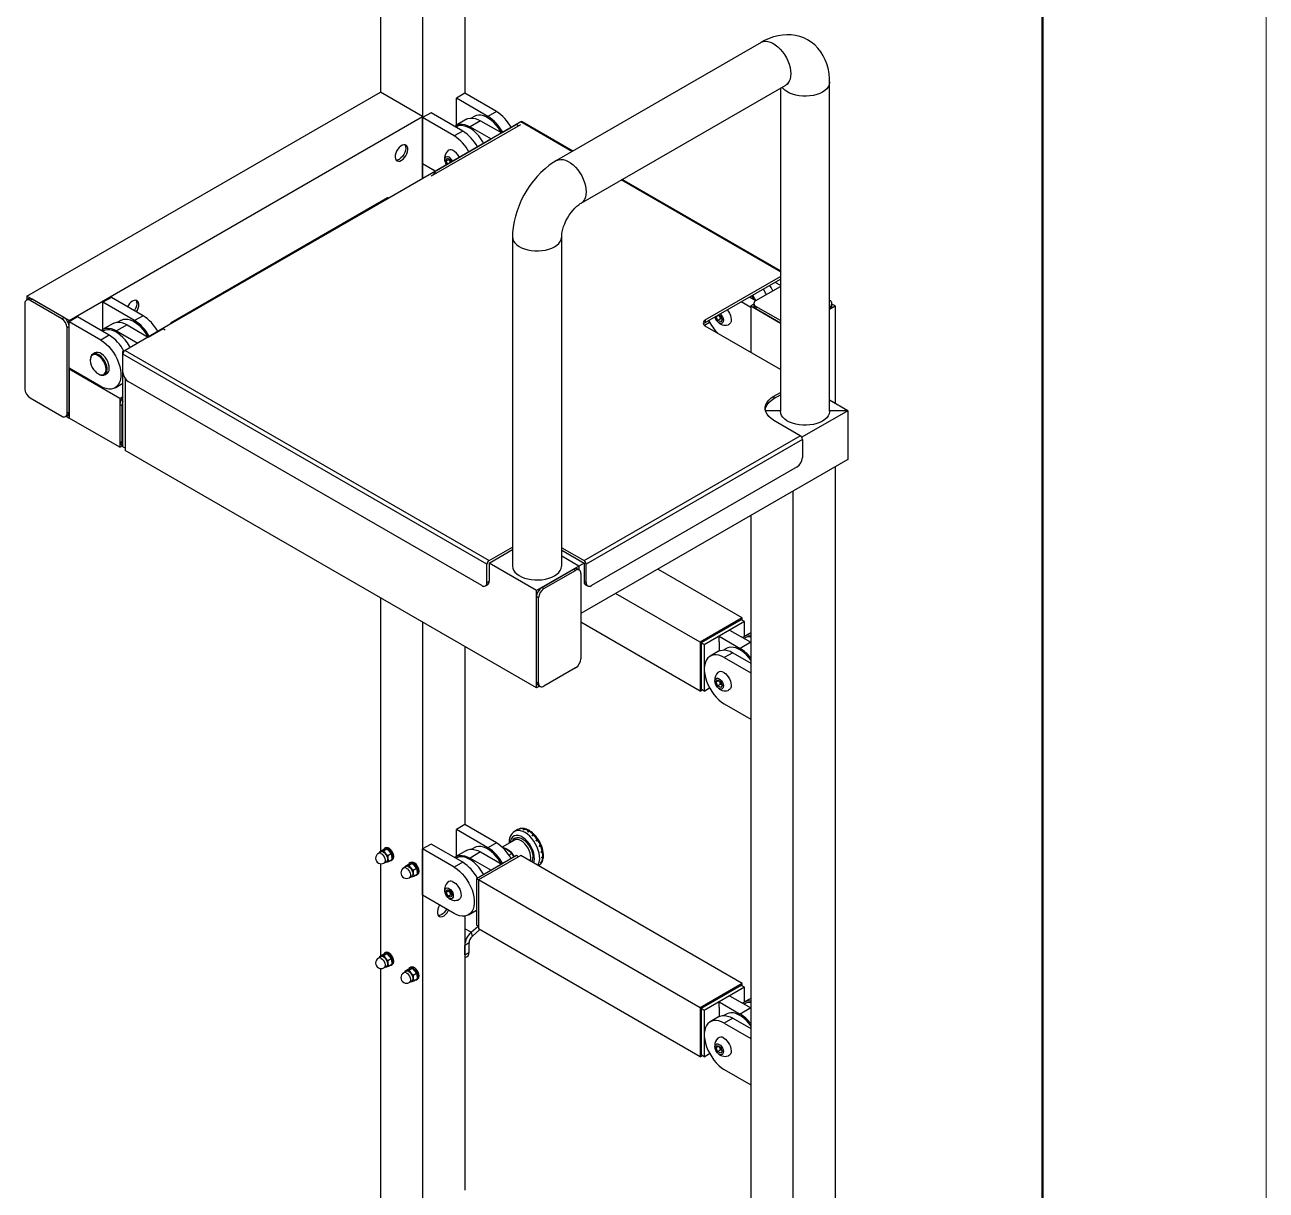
# Model space of a CAD drawing. Header units: millimetres. Extents: x -7982 to 6300, y -38 to 5016.
# Drawn here: x 5468 to 6300, y 2927 to 3707 of the extents above; entities that cross this region are included whole.
import ezdxf

# ---------------------------------------------------------------- set-up
doc = ezdxf.new("R2010")
doc.units = ezdxf.units.MM
doc.header["$LTSCALE"] = 15

msp = doc.modelspace()

# ---------------------------------------------------------------- linework, layer by layer
at = {"color": 7, "linetype": 'Continuous', "lineweight": 18}
msp.add_line((6300, 4455), (6300, 0), dxfattribs=at)
at = {"color": 7, "linetype": 'Continuous', "lineweight": 50}
msp.add_line((6150, 150), (6150, 4305), dxfattribs=at)
at = {"color": 7, "linetype": 'Continuous', "lineweight": 25}
for p, q in [((5706.3, 3907.27), (5706.3, 3662.31)), ((5762.87, 3907.27), (5762.87, 3661.49)), ((5734.58, 3890.94), (5734.58, 3604.35)), ((5961.45, 3695.62), (5824.27, 3616.43)), ((5469.42, 3525.56), (5706.3, 3662.31)), ((5734.58, 3645.98), (5706.3, 3662.31)), ((5762.87, 3661.49), (5757.21, 3658.23)), ((5784.08, 3649.25), (5762.87, 3661.49)), ((5840.77, 3587.85), (5977.95, 3667.04)), ((5974.41, 3665), (5974.41, 3448.62)), ((6007.41, 3448.62), (6007.41, 3669.08)), ((5757.21, 3640.16), (5757.21, 3658.23)), ((5778.42, 3645.98), (5757.21, 3658.23)), ((5497.7, 3509.23), (5734.58, 3645.98)), ((5740.24, 3648.43), (5734.58, 3645.17)), ((5734.58, 3604.35), (5734.58, 3645.98)), ((5734.58, 3614.14), (5734.58, 3645.17)), ((5755.8, 3632.92), (5734.58, 3645.17)), ((5761.45, 3636.19), (5740.24, 3648.43)), ((5769.25, 3645.95), (5767.52, 3644.96)), ((5784.08, 3649.25), (5778.42, 3645.98)), ((5800.35, 3642.31), (5711.96, 3591.28)), ((5743.78, 3608.02), (5800.35, 3640.68)), ((5761.45, 3636.19), (5755.8, 3632.92)), ((5757.23, 3639.02), (5756.89, 3638.82)), ((5763.98, 3644.07), (5756.9, 3639.98)), ((5773.48, 3643.12), (5766.4, 3639.04)), ((5766.4, 3639.04), (5780.55, 3630.88)), ((5773.48, 3643.12), (5787.62, 3634.96)), ((5787.62, 3634.96), (5797.52, 3640.68)), ((5797.52, 3640.68), (5798.93, 3639.86)), ((5835.31, 3622.8), (5801.35, 3642.41)), ((5742.36, 3608.84), (5780.55, 3630.88)), ((5743.06, 3609.24), (5734.58, 3614.14)), ((5750.32, 3616.16), (5751.02, 3617.97)), ((5750.32, 3616.16), (5752.16, 3617.22)), ((5751.4, 3614.05), (5750.32, 3616.16)), ((5750.56, 3613.94), (5750.76, 3613.65)), ((5751.02, 3617.97), (5753.04, 3617.21)), ((5752.16, 3617.22), (5752.29, 3617.49)), ((5753.04, 3617.21), (5753.91, 3615.5)), ((5743.78, 3608.02), (5740.24, 3605.98)), ((5742.36, 3607.2), (5742.36, 3608.84)), ((5742.36, 3608.84), (5743.78, 3608.02)), ((5974.41, 3542.5), (5868.31, 3603.75)), ((5710.96, 3591.38), (5566, 3507.7)), ((5711.96, 3591.28), (5567, 3507.6)), ((5794.81, 3565.4), (5794.81, 3344.93)), ((5827.81, 3344.93), (5827.81, 3565.4)), ((5924.09, 3509.64), (5974.41, 3538.69)), ((5924.09, 3508.01), (5974.41, 3537.06)), ((5958.03, 3522.7), (5974.41, 3532.16)), ((5970.76, 3534.95), (5974.41, 3532.84)), ((5468.01, 3520.66), (5468.01, 3463.5)), ((5470.45, 3523.77), (5469.04, 3522.95)), ((5497.7, 3509.23), (5469.42, 3525.56)), ((5469.42, 3525.56), (5469.42, 3523.17)), ((5472.95, 3523.52), (5471.54, 3522.7)), ((5492.75, 3510.46), (5471.54, 3522.7)), ((5494.17, 3511.27), (5472.95, 3523.52)), ((5525.99, 3524.75), (5520.33, 3521.48)), ((5520.33, 3503.41), (5520.33, 3521.48)), ((5541.54, 3509.23), (5520.33, 3521.48)), ((5547.2, 3512.5), (5525.99, 3524.75)), ((5948.13, 3521.89), (5954.49, 3518.21)), ((5953.79, 3525.15), (5958.03, 3522.7)), ((5956.57, 3520.23), (5954.49, 3519.03)), ((5956.57, 3520.66), (5956.57, 3519.03)), ((6007.41, 3522.77), (6007.53, 3522.7)), ((6008.99, 3519.03), (6008.99, 3520.66)), ((6011.06, 3519.03), (6008.99, 3520.23)), ((5492.75, 3510.46), (5494.17, 3511.27)), ((5503.36, 3511.68), (5497.7, 3508.42)), ((5524.57, 3499.44), (5503.36, 3511.68)), ((5547.2, 3512.5), (5541.54, 3509.23)), ((5931.31, 3512.05), (5933.1, 3513.09)), ((5931.31, 3512.05), (5931.45, 3512.26)), ((5932.35, 3509.43), (5931.31, 3512.05)), ((5932.99, 3513.15), (5934.35, 3512.38)), ((5934.35, 3512.38), (5935.39, 3509.76)), ((5954.49, 3519.03), (5954.49, 3488.01)), ((5954.49, 3519.03), (5974.41, 3507.53)), ((5954.49, 3518.21), (5954.49, 3488.01)), ((5974.41, 3509.17), (5958.03, 3518.62)), ((5958.03, 3518.62), (5958.03, 3516.99)), ((5974.41, 3507.53), (5958.03, 3516.99)), ((6007.41, 3516.92), (6011.06, 3519.03)), ((6007.53, 3518.62), (6007.41, 3518.56)), ((6007.53, 3516.99), (6007.41, 3516.92)), ((6007.53, 3516.99), (6007.53, 3518.62)), ((6011.06, 3519.03), (6011.06, 3453.72)), ((5497.7, 3505.15), (5496.29, 3504.33)), ((5496.29, 3447.18), (5496.29, 3504.33)), ((5497.7, 3443.91), (5497.7, 3509.23)), ((5497.7, 3477.39), (5497.7, 3508.42)), ((5518.92, 3496.17), (5497.7, 3508.42)), ((5497.7, 3447.99), (5497.7, 3505.15)), ((5527.1, 3507.32), (5520.02, 3503.23)), ((5536.59, 3506.38), (5529.52, 3502.29)), ((5532.37, 3509.21), (5530.64, 3508.21)), ((5567, 3507.6), (5535.18, 3489.23)), ((5536.59, 3506.38), (5550.74, 3498.21)), ((5550.74, 3498.21), (5560.64, 3503.93)), ((5560.64, 3503.93), (5562.05, 3503.11)), ((5926.97, 3508.03), (5923.46, 3506.01)), ((5924.09, 3509.64), (5924.09, 3508.01)), ((5974.41, 3476.51), (5924.09, 3505.56)), ((5931.24, 3510.01), (5931.37, 3509.77)), ((5932.35, 3509.43), (5934.19, 3510.49)), ((5934.39, 3508.28), (5932.35, 3509.43)), ((5935.39, 3509.76), (5934.39, 3508.28)), ((5524.57, 3499.44), (5518.92, 3496.17)), ((5520.35, 3502.27), (5520.01, 3502.07)), ((5529.52, 3502.29), (5543.67, 3494.13)), ((5514.92, 3487.59), (5513.5, 3486.77)), ((5533.77, 3488.42), (5535.15, 3489.21)), ((5533.77, 3486.78), (5533.77, 3488.42)), ((5533.77, 3488.42), (5534.18, 3488.18)), ((5777.72, 3345.95), (5533.77, 3486.78)), ((5533.77, 3474.53), (5533.77, 3486.78)), ((5535.18, 3489.23), (5779.13, 3348.4)), ((5511.85, 3483.11), (5511.85, 3482.7)), ((5518.92, 3465.14), (5497.7, 3477.39)), ((5498.41, 3476.98), (5497.7, 3476.57)), ((5531.64, 3456.98), (5497.7, 3476.57)), ((5497.7, 3476.57), (5497.7, 3443.91)), ((5517.15, 3473.51), (5517.5, 3473.31)), ((5521.5, 3472.91), (5522.92, 3473.73)), ((5533.77, 3424.73), (5533.77, 3474.53)), ((5535.18, 3470.45), (5535.18, 3422.28)), ((5528.42, 3464.2), (5533.77, 3467.29)), ((5774.18, 3331.66), (5537.3, 3468.41)), ((5471.54, 3457.38), (5492.75, 3445.14)), ((5533.77, 3458.2), (5531.64, 3456.98)), ((5531.64, 3456.98), (5531.64, 3424.32)), ((5970.05, 3458.62), (5974.41, 3461.13)), ((5970.05, 3456.98), (5974.41, 3459.5)), ((5970.05, 3458.62), (5970.05, 3456.98)), ((6019.55, 3448.82), (6007.41, 3455.83)), ((5495.25, 3444.89), (5496.67, 3445.7)), ((5495.63, 3445.11), (5497.7, 3443.91)), ((5496.29, 3447.18), (5497.7, 3447.99)), ((5533.06, 3452.08), (5531.64, 3452.9)), ((5531.64, 3452.9), (5531.64, 3428.4)), ((5533.06, 3452.08), (5533.06, 3427.58)), ((5974.41, 3448.82), (5964.39, 3448.82)), ((6019.55, 3448.82), (5988.73, 3431.03)), ((6019.55, 3448.82), (6007.41, 3448.82)), ((6019.55, 3448.82), (6019.55, 3416.16)), ((5531.64, 3424.32), (5497.7, 3443.91)), ((5987.73, 3432.08), (5970.05, 3442.29)), ((5531.64, 3428.4), (5533.06, 3427.58)), ((5842.77, 3348.4), (5987.73, 3432.08)), ((5989.14, 3429.63), (5844.19, 3345.95)), ((5989.14, 3429.63), (5989.14, 3417.39)), ((5531.64, 3424.32), (5533.72, 3425.51)), ((5532.68, 3426.11), (5533.77, 3425.48)), ((5533.77, 3424.73), (5535.18, 3423.91)), ((5810.95, 3263.08), (5535.18, 3422.28)), ((6019.55, 3416.16), (5840.65, 3312.88)), ((5985.61, 3411.26), (5847.72, 3331.66)), ((6011.06, 3411.26), (6011.06, 2830.96)), ((5982.78, 3394.93), (5982.78, 2245.23)), ((5954.49, 3378.6), (5954.49, 2773.78)), ((5779.13, 3348.4), (5794.81, 3357.45)), ((5779.13, 3346.77), (5794.81, 3355.82)), ((5827.81, 3357.04), (5842.77, 3348.4)), ((5827.81, 3355.41), (5842.77, 3346.77)), ((5777.72, 3333.7), (5777.72, 3345.95)), ((5779.13, 3346.77), (5779.13, 3334.52)), ((5810.95, 3328.4), (5779.13, 3346.77)), ((5839.24, 3344.73), (5827.81, 3351.33)), ((5842.77, 3346.77), (5839.24, 3344.73)), ((5842.77, 3346.77), (5842.77, 3334.52)), ((5844.19, 3333.7), (5844.19, 3345.95)), ((5839.24, 3344.73), (5810.95, 3328.4)), ((5814.49, 3330.44), (5835.7, 3342.69)), ((5815.9, 3329.62), (5837.11, 3341.87)), ((5837.11, 3341.87), (5835.7, 3342.69)), ((5839.61, 3342.12), (5838.2, 3342.93)), ((5839.24, 3344.73), (5839.24, 3342.34)), ((5840.65, 3339.83), (5840.65, 3282.67)), ((5948.84, 3309.99), (5892.24, 3342.66)), ((5776.68, 3331.41), (5778.1, 3332.23)), ((5777.72, 3333.7), (5779.13, 3334.52)), ((5810.95, 3263.08), (5810.95, 3328.4)), ((5814.49, 3330.44), (5815.9, 3329.62)), ((5842.77, 3334.52), (5844.19, 3333.7)), ((5843.81, 3332.23), (5845.22, 3331.41)), ((5706.3, 3323.49), (5706.3, 3153.69)), ((5812.37, 3323.5), (5810.95, 3324.32)), ((5810.95, 3267.16), (5810.95, 3324.32)), ((5812.37, 3266.34), (5812.37, 3323.5)), ((5920.55, 3293.66), (5863.95, 3326.34)), ((5734.58, 3307.16), (5734.58, 2355.85)), ((5920.55, 3261), (5840.65, 3307.13)), ((5948.84, 3309.99), (5920.55, 3293.66)), ((5948.13, 3308.77), (5921.26, 3293.25)), ((5950.25, 3307.54), (5923.38, 3292.03)), ((5950.25, 3307.54), (5948.13, 3308.77)), ((5948.84, 3308.36), (5948.84, 3309.99)), ((5950.25, 3297.64), (5950.25, 3307.54)), ((5940.35, 3301.83), (5933.28, 3297.74)), ((5933.28, 3297.74), (5947.42, 3289.58)), ((5933.28, 3294.07), (5933.28, 3297.74)), ((5940.35, 3301.83), (5954.49, 3293.66)), ((5950.27, 3296.49), (5949.93, 3296.3)), ((5954.49, 3300.09), (5949.94, 3297.46)), ((5762.87, 3290.83), (5762.87, 3171.57)), ((5920.55, 3293.66), (5920.55, 3261)), ((5923.38, 3292.03), (5921.26, 3293.25)), ((5921.26, 3293.25), (5921.26, 3262.23)), ((5923.38, 3292.03), (5923.38, 3261)), ((5932.97, 3287.66), (5927.32, 3284.4)), ((5933.28, 3294.07), (5933.28, 3287.83)), ((5938.25, 3289.55), (5936.52, 3288.55)), ((5942.47, 3286.72), (5936.82, 3283.46)), ((5942.47, 3286.72), (5954.49, 3279.78)), ((5954.49, 3293.66), (5947.42, 3289.58)), ((5936.82, 3283.46), (5954.49, 3273.25)), ((5837.11, 3276.55), (5815.9, 3264.3)), ((5954.49, 3273.25), (5954.49, 3242.22)), ((5810.95, 3267.16), (5812.37, 3266.34)), ((5813.02, 3264.27), (5810.95, 3263.08)), ((5811.99, 3264.87), (5813.4, 3264.05)), ((5920.55, 3261), (5921.97, 3261.82)), ((5923.38, 3261), (5921.26, 3262.23)), ((5923.38, 3261), (5926.97, 3263.07)), ((5931.24, 3265.05), (5931.37, 3264.8)), ((5931.31, 3267.09), (5932.31, 3268.57)), ((5931.31, 3267.09), (5933.1, 3268.12)), ((5932.35, 3264.46), (5931.31, 3267.09)), ((5932.31, 3268.57), (5934.35, 3267.42)), ((5932.35, 3264.46), (5934.19, 3265.52)), ((5934.39, 3263.31), (5932.35, 3264.46)), ((5934.35, 3267.42), (5935.39, 3264.79)), ((5935.39, 3264.79), (5934.39, 3263.31)), ((5936.82, 3252.43), (5954.49, 3242.22)), ((5762.87, 3171.57), (5757.21, 3168.3)), ((5784.08, 3159.32), (5762.87, 3171.57)), ((5757.21, 3150.24), (5757.21, 3168.3)), ((5778.42, 3156.06), (5757.21, 3168.3)), ((5798.3, 3168.17), (5796.17, 3166.95)), ((5799.71, 3168.71), (5799, 3168.3)), ((5799.33, 3168.36), (5800.04, 3168.77)), ((5802.51, 3168.63), (5801.8, 3168.22)), ((5802.18, 3168.12), (5802.89, 3168.53)), ((5805.58, 3167.31), (5804.88, 3166.9)), ((5806.39, 3167.32), (5805.25, 3166.66)), ((5805.27, 3166.65), (5805.98, 3167.06)), ((5806.57, 3167.21), (5806.48, 3167.27)), ((5808.63, 3164.89), (5807.92, 3164.48)), ((5809.36, 3164.89), (5808.19, 3164.21)), ((5808.29, 3164.11), (5808.99, 3164.52)), ((5812.14, 3161.5), (5811.99, 3161.74)), ((5705.72, 3153.36), (5707.99, 3154.66)), ((5707.99, 3154.66), (5710.63, 3155.35)), ((5708.37, 3154.04), (5710.63, 3155.35)), ((5709.66, 3155.96), (5708.95, 3155.55)), ((5710.63, 3155.35), (5713.61, 3152.09)), ((5740.24, 3158.51), (5734.58, 3155.24)), ((5734.58, 3124.21), (5734.58, 3155.24)), ((5755.8, 3143), (5734.58, 3155.24)), ((5761.45, 3146.26), (5740.24, 3158.51)), ((5763.98, 3154.14), (5756.9, 3150.06)), ((5769.25, 3156.03), (5767.52, 3155.03)), ((5784.08, 3159.32), (5778.42, 3156.06)), ((5796.2, 3161.19), (5787.95, 3156.43)), ((5811.34, 3161.61), (5810.64, 3161.2)), ((5811.99, 3161.63), (5810.81, 3160.94)), ((5810.94, 3160.74), (5811.65, 3161.15)), ((5812.84, 3160.41), (5812.14, 3161.5)), ((5813.47, 3157.78), (5812.76, 3157.37)), ((5814.03, 3157.85), (5812.85, 3157.17)), ((5812.98, 3156.87), (5813.68, 3157.27)), ((5814.8, 3153.78), (5814.09, 3153.37)), ((5815.27, 3153.94), (5814.11, 3153.27)), ((5706.55, 3153.18), (5704.96, 3152.26)), ((5706.3, 3145.3), (5706.3, 3083.47)), ((5708.71, 3145.77), (5710.3, 3146.68)), ((5711.35, 3150.78), (5713.61, 3152.09)), ((5711.69, 3146.83), (5713.95, 3148.14)), ((5713.55, 3147.58), (5714.26, 3147.99)), ((5714.5, 3149.89), (5713.8, 3150.3)), ((5713.83, 3149.87), (5714.5, 3149.49)), ((5715.2, 3150.3), (5714.5, 3149.89)), ((5714.5, 3149.49), (5715.2, 3149.89)), ((5714.85, 3150.1), (5715.2, 3149.89)), ((5724.96, 3144.87), (5727.6, 3145.55)), ((5725.34, 3144.24), (5727.6, 3145.55)), ((5726.63, 3146.16), (5725.92, 3145.75)), ((5727.6, 3145.55), (5730.58, 3142.29)), ((5761.45, 3146.26), (5755.8, 3143)), ((5757.23, 3149.09), (5756.89, 3148.9)), ((5773.48, 3153.2), (5766.4, 3149.12)), ((5766.4, 3149.12), (5780.55, 3140.95)), ((5797.52, 3150.75), (5770.65, 3135.24)), ((5800.35, 3150.75), (5772.06, 3134.42)), ((5773.48, 3153.2), (5787.62, 3145.04)), ((5792.49, 3151.05), (5794.38, 3152.14)), ((5798.93, 3149.93), (5797.52, 3150.75)), ((5948.84, 3065.03), (5800.35, 3150.75)), ((5813.77, 3146.07), (5814.48, 3146.48)), ((5814.62, 3146.82), (5813.91, 3146.41)), ((5814.19, 3152.87), (5814.9, 3153.28)), ((5814.46, 3149.15), (5815.17, 3149.56)), ((5815.19, 3150), (5814.48, 3149.6)), ((5723.52, 3143.38), (5721.93, 3142.46)), ((5722.69, 3143.56), (5724.96, 3144.87)), ((5725.68, 3135.97), (5727.27, 3136.89)), ((5728.32, 3140.98), (5730.58, 3142.29)), ((5728.66, 3137.04), (5730.92, 3138.34)), ((5730.52, 3137.78), (5731.23, 3138.19)), ((5731.47, 3140.1), (5730.77, 3140.5)), ((5730.8, 3140.08), (5731.47, 3139.69)), ((5732.18, 3140.51), (5731.47, 3140.1)), ((5731.47, 3139.69), (5732.18, 3140.1)), ((5731.82, 3140.3), (5732.18, 3140.1)), ((5787.62, 3145.04), (5780.55, 3140.95)), ((5812.18, 3143.92), (5812.89, 3144.33)), ((5812.23, 3143.89), (5812.29, 3143.92)), ((5813.13, 3144.54), (5812.42, 3144.13)), ((5772.06, 3134.42), (5770.65, 3135.24)), ((5770.65, 3135.24), (5770.65, 3104.21)), ((5920.55, 3048.7), (5772.06, 3134.42)), ((5772.06, 3134.42), (5772.06, 3101.76)), ((5755.8, 3111.97), (5734.58, 3124.21)), ((5750.32, 3126.24), (5751.02, 3128.05)), ((5750.32, 3126.24), (5752.16, 3127.3)), ((5751.63, 3123.67), (5750.32, 3126.24)), ((5750.56, 3124.01), (5750.76, 3123.73)), ((5751.02, 3128.05), (5753.04, 3127.29)), ((5751.63, 3123.67), (5753.47, 3124.74)), ((5753.64, 3122.92), (5751.63, 3123.67)), ((5752.16, 3127.3), (5752.29, 3127.57)), ((5753.04, 3127.29), (5754.34, 3124.72)), ((5754.27, 3124.55), (5753.47, 3124.74)), ((5754.34, 3124.72), (5753.64, 3122.92)), ((5765.3, 3111.03), (5770.65, 3114.11)), ((5762.87, 3110.21), (5762.87, 2926.61)), ((5767.06, 3099.35), (5771.8, 3103.55)), ((5772.06, 3103.39), (5770.65, 3104.21)), ((5767.06, 3099.35), (5767.79, 3096.62)), ((5767.79, 3096.62), (5772.99, 3101.22)), ((5920.55, 3016.04), (5772.06, 3101.76)), ((5765.7, 3092.25), (5762.87, 3090.62)), ((5762.87, 3084.2), (5762.87, 3090.62)), ((5765.7, 3085.83), (5765.7, 3092.25)), ((5706.55, 3082.96), (5704.96, 3082.04)), ((5705.72, 3083.13), (5707.99, 3084.44)), ((5707.99, 3084.44), (5710.63, 3085.12)), ((5708.37, 3083.82), (5710.63, 3085.12)), ((5709.66, 3085.73), (5708.95, 3085.33)), ((5710.63, 3085.12), (5713.61, 3081.86)), ((5711.35, 3080.56), (5713.61, 3081.86)), ((5714.5, 3079.67), (5713.8, 3080.08)), ((5713.83, 3079.65), (5714.5, 3079.26)), ((5715.2, 3080.08), (5714.5, 3079.67)), ((5714.5, 3079.26), (5715.2, 3079.67)), ((5714.85, 3079.88), (5715.2, 3079.67)), ((5762.87, 3084.2), (5765.7, 3085.83)), ((5762.87, 3082.17), (5764.45, 3083.09)), ((5706.3, 3075.08), (5706.3, 2403.2)), ((5708.71, 3075.54), (5710.3, 3076.46)), ((5711.69, 3076.61), (5713.95, 3077.92)), ((5713.55, 3077.36), (5714.26, 3077.77)), ((5723.52, 3073.16), (5721.93, 3072.24)), ((5722.69, 3073.34), (5724.96, 3074.64)), ((5724.96, 3074.64), (5727.6, 3075.33)), ((5725.34, 3074.02), (5727.6, 3075.33)), ((5726.63, 3075.94), (5725.92, 3075.53)), ((5727.6, 3075.33), (5730.58, 3072.07)), ((5728.32, 3070.76), (5730.58, 3072.07)), ((5731.47, 3069.87), (5730.77, 3070.28)), ((5732.18, 3070.28), (5731.47, 3069.87)), ((5725.68, 3065.75), (5727.27, 3066.66)), ((5728.66, 3066.81), (5730.92, 3068.12)), ((5730.52, 3067.56), (5731.23, 3067.97)), ((5730.8, 3069.85), (5731.47, 3069.47)), ((5731.47, 3069.47), (5732.18, 3069.87)), ((5731.82, 3070.08), (5732.18, 3069.87)), ((5948.84, 3065.03), (5920.55, 3048.7)), ((5948.13, 3063.8), (5921.26, 3048.29)), ((5950.25, 3062.58), (5923.38, 3047.07)), ((5950.25, 3062.58), (5948.13, 3063.8)), ((5948.84, 3063.4), (5948.84, 3065.03)), ((5950.25, 3052.68), (5950.25, 3062.58)), ((5940.35, 3056.86), (5933.28, 3052.78)), ((5940.35, 3056.86), (5954.49, 3048.7)), ((5954.49, 3055.12), (5949.94, 3052.5)), ((5920.55, 3048.7), (5920.55, 3016.04)), ((5923.38, 3047.07), (5921.26, 3048.29)), ((5921.26, 3048.29), (5921.26, 3017.26)), ((5923.38, 3047.07), (5923.38, 3016.04)), ((5933.28, 3052.78), (5947.42, 3044.62)), ((5933.28, 3049.11), (5933.28, 3052.78)), ((5933.28, 3049.11), (5933.28, 3042.87)), ((5954.49, 3048.7), (5947.42, 3044.62)), ((5950.27, 3051.53), (5949.93, 3051.33)), ((5932.97, 3042.7), (5927.32, 3039.44)), ((5938.25, 3044.59), (5936.52, 3043.59)), ((5942.47, 3041.76), (5936.82, 3038.49)), ((5936.82, 3038.49), (5954.49, 3028.29)), ((5942.47, 3041.76), (5954.49, 3034.82)), ((5931.31, 3022.13), (5932.31, 3023.61)), ((5931.31, 3022.13), (5933.1, 3023.16)), ((5932.35, 3019.5), (5931.31, 3022.13)), ((5932.31, 3023.61), (5934.35, 3022.46)), ((5932.35, 3019.5), (5934.19, 3020.56)), ((5934.35, 3022.46), (5935.39, 3019.83)), ((5954.49, 3028.29), (5954.49, 2997.26)), ((5920.55, 3016.04), (5921.97, 3016.85)), ((5923.38, 3016.04), (5921.26, 3017.26)), ((5923.38, 3016.04), (5926.97, 3018.11)), ((5931.24, 3020.08), (5931.37, 3019.84)), ((5934.39, 3018.35), (5932.35, 3019.5)), ((5935.39, 3019.83), (5934.39, 3018.35)), ((5936.82, 3007.47), (5954.49, 2997.26))]:
    msp.add_line(p, q, dxfattribs=at)
at = {"color": 8, "linetype": 'Continuous', "lineweight": 25}
for p, q in [((5834.72, 3622.46), (5800.35, 3642.31)), ((5974.41, 3541.82), (5867.72, 3603.41)), ((5767.06, 3099.35), (5762.87, 3101.77))]:
    msp.add_line(p, q, dxfattribs=at)
at = {"color": 7, "linetype": 'Continuous', "lineweight": 25, "flags": 128}
for points in [[(6007.41, 3669.08), (6007.36, 3671.18), (6007.03, 3674.75), (6006.39, 3678.23), (6005.55, 3681.21), (6004.47, 3684.01), (6003.17, 3686.63), (6001.48, 3689.31), (5999.55, 3691.72), (5997.42, 3693.86), (5995.1, 3695.72), (5992.64, 3697.28), (5990.04, 3698.55), (5987.34, 3699.53), (5984.55, 3700.22), (5981.7, 3700.61), (5978.8, 3700.72), (5975.85, 3700.54), (5972.86, 3700.06), (5969.84, 3699.3), (5966.8, 3698.23), (5963.76, 3696.86), (5961.45, 3695.62)], [(5763.98, 3644.07), (5765, 3644.54), (5766.49, 3644.9), (5768.12, 3644.93), (5769.85, 3644.64), (5771.65, 3644.04), (5773.48, 3643.12)], [(5787.62, 3634.91), (5786.89, 3636.17), (5785.51, 3638.25), (5783.98, 3640.18), (5782.34, 3641.92), (5780.62, 3643.43), (5778.86, 3644.69), (5777.09, 3645.67), (5775.33, 3646.36), (5773.64, 3646.73), (5772.03, 3646.78), (5770.55, 3646.51), (5769.25, 3645.95)], [(5755.99, 3639.34), (5756.59, 3639.79), (5757.93, 3640.46), (5759.42, 3640.81), (5761.05, 3640.85), (5762.78, 3640.56), (5764.57, 3639.95), (5766.4, 3639.04)], [(5775.57, 3628.01), (5775.07, 3628.89), (5773.71, 3631), (5772.2, 3632.95), (5770.58, 3634.72), (5768.87, 3636.28), (5767.12, 3637.58), (5765.34, 3638.6), (5763.58, 3639.33), (5761.87, 3639.75), (5760.25, 3639.85), (5758.75, 3639.64), (5757.39, 3639.1), (5757.23, 3639.02)], [(5720.44, 3616.59), (5721.5, 3617.35), (5722.49, 3618.37), (5723.35, 3619.59), (5724.02, 3620.93), (5724.48, 3622.3), (5724.68, 3623.62), (5724.61, 3624.81), (5724.28, 3625.79), (5723.71, 3626.5), (5722.94, 3626.89), (5722, 3626.94), (5720.97, 3626.65), (5719.91, 3626.04), (5718.88, 3625.14), (5717.95, 3624.01), (5717.17, 3622.72), (5716.6, 3621.36), (5716.27, 3620), (5716.21, 3618.74), (5716.41, 3617.64), (5716.86, 3616.79), (5717.54, 3616.24), (5718.4, 3616.01), (5719.39, 3616.13), (5720.44, 3616.59)], [(5722.65, 3626.95), (5722.87, 3626.61), (5723.2, 3625.63), (5723.26, 3624.44), (5723.06, 3623.12), (5722.61, 3621.75), (5721.93, 3620.41), (5721.07, 3619.19), (5720.08, 3618.17), (5719.03, 3617.4)], [(5750.74, 3613.62), (5750.16, 3614.57), (5749.72, 3615.65), (5749.52, 3616.71), (5749.56, 3617.66), (5749.85, 3618.41), (5750.36, 3618.89), (5751.05, 3619.06), (5751.85, 3618.9)], [(5753.29, 3615.14), (5752.9, 3616.18), (5752.16, 3617.22)], [(5824.27, 3616.43), (5822.48, 3615.34), (5819.52, 3613.29), (5816.66, 3610.99), (5813.92, 3608.46), (5811.32, 3605.74), (5808.86, 3602.84), (5806.57, 3599.78), (5804.45, 3596.59), (5802.51, 3593.28), (5800.76, 3589.86), (5799.21, 3586.36), (5797.87, 3582.79), (5796.75, 3579.17), (5795.87, 3575.5), (5795.24, 3571.81), (5794.89, 3568.11), (5794.81, 3565.4)], [(5827.81, 3565.4), (5827.82, 3565.99), (5827.93, 3567.24), (5828.16, 3568.7), (5828.55, 3570.35), (5829.1, 3572.15), (5829.82, 3574.04), (5830.7, 3575.98), (5831.72, 3577.91), (5832.87, 3579.79), (5834.12, 3581.56), (5835.42, 3583.17), (5836.73, 3584.61), (5838.01, 3585.82), (5839.21, 3586.81), (5840.28, 3587.55), (5840.77, 3587.85)], [(5969.26, 3529.19), (5968.11, 3531.33), (5967.14, 3532.86)], [(5542.76, 3515.06), (5543.4, 3516.16), (5543.97, 3517.53), (5544.3, 3518.88), (5544.36, 3520.15), (5544.16, 3521.24), (5543.71, 3522.09), (5543.03, 3522.64), (5542.17, 3522.87), (5541.18, 3522.75), (5540.13, 3522.29)], [(5542.34, 3522.85), (5542.55, 3522.51), (5542.88, 3521.54), (5542.95, 3520.35), (5542.75, 3519.03), (5542.3, 3517.65), (5541.62, 3516.32), (5541.34, 3515.88)], [(5956.57, 3523.55), (5956.09, 3524.39), (5955.12, 3525.92)], [(5930.57, 3511.75), (5930.93, 3510.6), (5931.24, 3510.01)], [(5933.99, 3513.72), (5934.15, 3513.58), (5934.92, 3512.72), (5935.54, 3511.71), (5935.97, 3510.62), (5936.17, 3509.56), (5936.12, 3508.62), (5935.82, 3507.88), (5935.3, 3507.41), (5934.61, 3507.25), (5933.81, 3507.42), (5932.97, 3507.89), (5932.16, 3508.63), (5931.45, 3509.58), (5930.92, 3510.64), (5930.6, 3511.73), (5930.6, 3511.77)], [(5934.19, 3510.49), (5933.77, 3512.04), (5933.15, 3513.11)], [(5938.74, 3516.47), (5939.5, 3515.46), (5940.29, 3514.11), (5940.9, 3512.69), (5941.27, 3511.26), (5941.41, 3509.92), (5941.3, 3508.71), (5940.95, 3507.7), (5940.37, 3506.94), (5939.6, 3506.47), (5939.39, 3506.4)], [(5519.11, 3502.59), (5519.7, 3503.04), (5521.04, 3503.71), (5522.54, 3504.07), (5524.17, 3504.1), (5525.9, 3503.81), (5527.69, 3503.21), (5529.52, 3502.29)], [(5538.69, 3491.26), (5538.19, 3492.15), (5536.83, 3494.25), (5535.32, 3496.21), (5533.7, 3497.98), (5531.99, 3499.53), (5530.23, 3500.83), (5528.46, 3501.85), (5526.7, 3502.58), (5524.99, 3503), (5523.37, 3503.1), (5521.87, 3502.89), (5520.5, 3502.35), (5520.35, 3502.27)], [(5527.1, 3507.32), (5528.12, 3507.79), (5529.61, 3508.15), (5531.24, 3508.18), (5532.97, 3507.89), (5534.76, 3507.29), (5536.59, 3506.38)], [(5550.71, 3498.2), (5550.21, 3499.09), (5548.85, 3501.19), (5547.34, 3503.15), (5545.72, 3504.92), (5544.01, 3506.47), (5542.26, 3507.77), (5540.48, 3508.79), (5538.72, 3509.52), (5537.01, 3509.94), (5535.39, 3510.04), (5533.89, 3509.83), (5532.53, 3509.29), (5532.37, 3509.21)], [(5935.28, 3510.05), (5935.25, 3510.07), (5934.19, 3510.49)], [(5518.92, 3496.17), (5520.75, 3494.97), (5522.54, 3493.5), (5524.27, 3491.8), (5525.9, 3489.88), (5527.4, 3487.8), (5528.74, 3485.58), (5529.89, 3483.27), (5530.85, 3480.91), (5531.58, 3478.54), (5532.07, 3476.22), (5532.32, 3473.98), (5532.32, 3471.86), (5532.07, 3469.91), (5531.58, 3468.15), (5530.85, 3466.63), (5529.89, 3465.37), (5528.74, 3464.4), (5527.4, 3463.73), (5525.9, 3463.37), (5524.27, 3463.34), (5522.54, 3463.63), (5520.75, 3464.23), (5518.92, 3465.14)], [(5522.71, 3479.38), (5522.12, 3480.96), (5521.3, 3482.48), (5520.32, 3483.88), (5519.19, 3485.1), (5517.99, 3486.06), (5516.77, 3486.74), (5515.58, 3487.09), (5514.48, 3487.11), (5513.53, 3486.78), (5512.75, 3486.13), (5512.2, 3485.19), (5511.9, 3483.99), (5511.85, 3483.11)], [(5522.03, 3479.2), (5521.47, 3480.68), (5520.71, 3482.11), (5519.79, 3483.43), (5518.74, 3484.56), (5517.61, 3485.47), (5516.46, 3486.1), (5515.35, 3486.44), (5514.32, 3486.45), (5513.42, 3486.14), (5512.7, 3485.53), (5512.18, 3484.65), (5511.9, 3483.53), (5511.86, 3482.23), (5512.07, 3480.81), (5512.52, 3479.33), (5513.18, 3477.86), (5514.03, 3476.48), (5515.02, 3475.25), (5516.12, 3474.22), (5517.26, 3473.45), (5518.4, 3472.96), (5519.48, 3472.79), (5520.45, 3472.94), (5521.26, 3473.4), (5521.89, 3474.15), (5522.29, 3475.16), (5522.45, 3476.37), (5522.36, 3477.74), (5522.03, 3479.2)], [(5524.13, 3480.2), (5523.53, 3481.77), (5522.72, 3483.3), (5521.73, 3484.7), (5520.61, 3485.91), (5519.41, 3486.88), (5518.19, 3487.56), (5517, 3487.91), (5515.9, 3487.92), (5514.94, 3487.6), (5514.92, 3487.59)], [(5517.5, 3473.31), (5517.62, 3473.24), (5518.84, 3472.72), (5519.99, 3472.54), (5521.02, 3472.69), (5521.89, 3473.18), (5522.56, 3473.99), (5522.98, 3475.06), (5523.16, 3476.36), (5523.06, 3477.82), (5522.71, 3479.38)], [(5522.92, 3473.73), (5523.3, 3474), (5523.97, 3474.8), (5524.4, 3475.88), (5524.57, 3477.18), (5524.48, 3478.64), (5524.13, 3480.2)], [(5970.05, 3442.29), (5968.18, 3443.53), (5966.64, 3444.92), (5965.45, 3446.42), (5964.65, 3448), (5964.24, 3449.63), (5964.24, 3451.28), (5964.65, 3452.91), (5965.45, 3454.49), (5966.64, 3455.99), (5968.18, 3457.37), (5970.05, 3458.62)], [(5964.24, 3449.64), (5964.24, 3449.64), (5964.65, 3451.27), (5965.45, 3452.85), (5966.64, 3454.35), (5968.18, 3455.74), (5970.05, 3456.98)], [(6002.58, 3441.88), (6000.75, 3440.97), (5998.72, 3440.22), (5996.52, 3439.66), (5994.2, 3439.28), (5991.81, 3439.1), (5989.41, 3439.13), (5987.03, 3439.36), (5984.74, 3439.78), (5982.57, 3440.39), (5980.59, 3441.18), (5978.82, 3442.13), (5977.32, 3443.21), (5976.1, 3444.41), (5975.2, 3445.7), (5974.63, 3447.06), (5974.41, 3448.44), (5974.41, 3448.61)], [(6007.41, 3448.61), (6007.39, 3448.09), (6007.08, 3446.71), (6006.43, 3445.38), (6005.44, 3444.11), (6004.15, 3442.93), (6002.58, 3441.88)], [(5794.81, 3344.93), (5794.81, 3344.76), (5795.03, 3343.37), (5795.59, 3342.02), (5796.5, 3340.73), (5797.71, 3339.53), (5799.22, 3338.45), (5800.98, 3337.5), (5802.97, 3336.71), (5805.13, 3336.1), (5807.42, 3335.67), (5809.8, 3335.45), (5812.21, 3335.42), (5814.6, 3335.6), (5816.92, 3335.97), (5819.12, 3336.54), (5821.15, 3337.29), (5822.97, 3338.2)], [(5822.97, 3338.2), (5824.55, 3339.25), (5825.84, 3340.42), (5826.82, 3341.69), (5827.47, 3343.03), (5827.78, 3344.41), (5827.81, 3344.93)], [(5932.97, 3287.66), (5933.99, 3288.14), (5935.49, 3288.49), (5937.12, 3288.53), (5938.85, 3288.24), (5940.64, 3287.63), (5942.47, 3286.72)], [(5954.59, 3281.73), (5953.22, 3283.49), (5951.6, 3285.26), (5949.89, 3286.81), (5948.13, 3288.11), (5946.36, 3289.14), (5944.6, 3289.87), (5942.89, 3290.29), (5941.27, 3290.39), (5939.77, 3290.17), (5938.41, 3289.64), (5938.25, 3289.55)], [(5936.82, 3283.46), (5934.99, 3284.37), (5933.19, 3284.97), (5931.46, 3285.26), (5929.84, 3285.23), (5928.34, 3284.87), (5927, 3284.2), (5925.84, 3283.23), (5924.89, 3281.97), (5924.16, 3280.45), (5923.66, 3278.69), (5923.41, 3276.74), (5923.41, 3274.62), (5923.66, 3272.38), (5924.16, 3270.06), (5924.89, 3267.69), (5925.84, 3265.33), (5927, 3263.02), (5928.34, 3260.8), (5929.84, 3258.72), (5931.46, 3256.8), (5933.19, 3255.1), (5934.99, 3253.63), (5936.82, 3252.43)], [(5936.4, 3273.49), (5937.5, 3272.73), (5938.55, 3271.71), (5939.5, 3270.5), (5940.29, 3269.15), (5940.9, 3267.72), (5941.27, 3266.3), (5941.41, 3264.95), (5941.3, 3263.74), (5940.95, 3262.73), (5940.37, 3261.98), (5939.6, 3261.51), (5939.39, 3261.44)], [(5933.32, 3269.23), (5934.15, 3268.61), (5934.92, 3267.76), (5935.54, 3266.75), (5935.97, 3265.66), (5936.17, 3264.6), (5936.12, 3263.66), (5935.82, 3262.92), (5935.3, 3262.45), (5934.61, 3262.29), (5933.81, 3262.46), (5932.97, 3262.93), (5932.16, 3263.67), (5931.45, 3264.62), (5930.92, 3265.68), (5930.6, 3266.76), (5930.53, 3267.78), (5930.71, 3268.62), (5931.12, 3269.24), (5931.73, 3269.55), (5932.48, 3269.55), (5933.32, 3269.23)], [(5934.19, 3265.52), (5933.77, 3267.07), (5933.15, 3268.15)], [(5935.28, 3265.09), (5935.25, 3265.1), (5934.19, 3265.52)], [(5800.34, 3168.87), (5800.12, 3168.81), (5800.04, 3168.77)], [(5714.5, 3149.89), (5714.32, 3151.03), (5713.91, 3152.2), (5713.28, 3153.33), (5712.5, 3154.31), (5711.62, 3155.08), (5710.71, 3155.58), (5709.84, 3155.76), (5709.08, 3155.62), (5708.5, 3155.15), (5708.28, 3154.81)], [(5715.2, 3150.3), (5715.03, 3151.43), (5714.61, 3152.61), (5713.99, 3153.73), (5713.2, 3154.72), (5712.32, 3155.49), (5711.41, 3155.99), (5710.55, 3156.17), (5709.79, 3156.03), (5709.66, 3155.96)], [(5763.98, 3154.14), (5765, 3154.62), (5766.49, 3154.97), (5768.12, 3155.01), (5769.85, 3154.72), (5771.65, 3154.11), (5773.48, 3153.2)], [(5787.59, 3145.02), (5786.89, 3146.24), (5785.51, 3148.33), (5783.98, 3150.26), (5782.34, 3151.99), (5780.62, 3153.51), (5778.86, 3154.77), (5777.09, 3155.75), (5775.33, 3156.43), (5773.64, 3156.8), (5772.03, 3156.86), (5770.55, 3156.59), (5769.25, 3156.03)], [(5787.86, 3156.36), (5789.53, 3155.68), (5791.45, 3154.65)], [(5788.76, 3156.08), (5789.86, 3155.83), (5791.14, 3155.24), (5792.42, 3154.35), (5793.65, 3153.2), (5794.78, 3151.83), (5795.76, 3150.3), (5795.99, 3149.87)], [(5791.45, 3154.65), (5793.04, 3153.47), (5794.38, 3152.14)], [(5705.72, 3153.36), (5705.68, 3152.8), (5705.69, 3152.68)], [(5708.15, 3153.13), (5708.98, 3152.6), (5709.75, 3151.81), (5710.4, 3150.84), (5710.85, 3149.77), (5711.06, 3148.72), (5711.01, 3147.79), (5710.72, 3147.07), (5710.3, 3146.68)], [(5713.61, 3152.09), (5713.71, 3151.61), (5713.95, 3148.14)], [(5731.47, 3140.1), (5731.29, 3141.23), (5730.88, 3142.4), (5730.25, 3143.53), (5729.47, 3144.52), (5728.59, 3145.29), (5727.68, 3145.78), (5726.81, 3145.97), (5726.05, 3145.82), (5725.47, 3145.36), (5725.25, 3145.02)], [(5732.18, 3140.51), (5732, 3141.64), (5731.58, 3142.81), (5730.96, 3143.94), (5730.18, 3144.92), (5729.29, 3145.7), (5728.39, 3146.19), (5727.52, 3146.37), (5726.76, 3146.23), (5726.63, 3146.16)], [(5755.99, 3149.42), (5756.59, 3149.86), (5757.93, 3150.53), (5759.42, 3150.89), (5761.05, 3150.92), (5762.78, 3150.64), (5764.57, 3150.03), (5766.4, 3149.12)], [(5775.57, 3138.08), (5775.07, 3138.97), (5773.71, 3141.07), (5772.2, 3143.03), (5770.58, 3144.8), (5768.87, 3146.35), (5767.12, 3147.65), (5765.34, 3148.68), (5763.58, 3149.41), (5761.87, 3149.83), (5760.25, 3149.93), (5758.75, 3149.71), (5757.39, 3149.18), (5757.23, 3149.09)], [(5794.38, 3152.14), (5795.54, 3150.17), (5795.74, 3149.72)], [(5722.69, 3143.56), (5722.65, 3143), (5722.66, 3142.89)], [(5725.12, 3143.34), (5725.95, 3142.81), (5726.72, 3142.02), (5727.37, 3141.04), (5727.82, 3139.98), (5728.03, 3138.93), (5727.98, 3138), (5727.69, 3137.27), (5727.27, 3136.89)], [(5730.58, 3142.29), (5730.68, 3141.81), (5730.92, 3138.34)], [(5755.8, 3143), (5757.63, 3141.79), (5759.42, 3140.33), (5761.15, 3138.62), (5762.78, 3136.71), (5764.28, 3134.62), (5765.62, 3132.4), (5766.77, 3130.09), (5767.73, 3127.73), (5768.46, 3125.37), (5768.95, 3123.04), (5769.2, 3120.8), (5769.2, 3118.68), (5768.95, 3116.73), (5768.46, 3114.98), (5767.73, 3113.46), (5766.77, 3112.2), (5765.62, 3111.22), (5764.28, 3110.55), (5762.78, 3110.2), (5761.15, 3110.16), (5759.42, 3110.45), (5757.63, 3111.05), (5755.8, 3111.97)], [(5813.12, 3144.53), (5812.96, 3144.38), (5812.89, 3144.33)], [(5751.85, 3128.98), (5752.69, 3128.51), (5753.5, 3127.78), (5754.21, 3126.84), (5754.75, 3125.78), (5755.08, 3124.69), (5755.16, 3123.68), (5754.99, 3122.82), (5754.58, 3122.2), (5753.98, 3121.87), (5753.23, 3121.87), (5752.4, 3122.18), (5751.56, 3122.79), (5750.79, 3123.63), (5750.16, 3124.64), (5749.72, 3125.73), (5749.52, 3126.79), (5749.56, 3127.74), (5749.85, 3128.48), (5750.36, 3128.96), (5751.05, 3129.13), (5751.85, 3128.98)], [(5754.6, 3133.4), (5755.7, 3132.83), (5756.8, 3131.99), (5757.82, 3130.92), (5758.73, 3129.66), (5759.47, 3128.28), (5760.01, 3126.85), (5760.32, 3125.44), (5760.39, 3124.12), (5760.2, 3122.96), (5759.78, 3122.02), (5759.15, 3121.35), (5758.37, 3120.98)], [(5753.47, 3124.74), (5752.9, 3126.25), (5752.16, 3127.3)], [(5746.1, 3117.56), (5746.02, 3117.44), (5745.29, 3116.13), (5744.78, 3114.76), (5744.52, 3113.41), (5744.52, 3112.19), (5744.78, 3111.15), (5745.29, 3110.37), (5746.02, 3109.89), (5746.92, 3109.75), (5747.93, 3109.96), (5748.99, 3110.49), (5750.04, 3111.33), (5751, 3112.41), (5751.82, 3113.66), (5752.06, 3114.12)], [(5750.65, 3114.94), (5750.02, 3113.83), (5749.12, 3112.66), (5748.11, 3111.69), (5747.05, 3111), (5746, 3110.63), (5745.1, 3110.59)], [(5705.72, 3083.13), (5705.68, 3082.58), (5705.69, 3082.46)], [(5708.15, 3082.91), (5708.98, 3082.38), (5709.75, 3081.59), (5710.4, 3080.61), (5710.85, 3079.55), (5711.06, 3078.5), (5711.01, 3077.57), (5710.72, 3076.85), (5710.3, 3076.46)], [(5714.5, 3079.67), (5714.32, 3080.8), (5713.91, 3081.98), (5713.28, 3083.1), (5712.5, 3084.09), (5711.62, 3084.86), (5710.71, 3085.36), (5709.84, 3085.54), (5709.08, 3085.39), (5708.5, 3084.93), (5708.28, 3084.59)], [(5715.2, 3080.08), (5715.03, 3081.21), (5714.61, 3082.39), (5713.99, 3083.51), (5713.2, 3084.5), (5712.32, 3085.27), (5711.41, 3085.77), (5710.55, 3085.95), (5709.79, 3085.8), (5709.66, 3085.73)], [(5713.61, 3081.86), (5713.71, 3081.39), (5713.95, 3077.92)], [(5722.69, 3073.34), (5722.65, 3072.78), (5722.66, 3072.66)], [(5725.12, 3073.12), (5725.95, 3072.59), (5726.72, 3071.79), (5727.37, 3070.82), (5727.82, 3069.75), (5728.03, 3068.7), (5727.98, 3067.77), (5727.69, 3067.05), (5727.27, 3066.66)], [(5731.47, 3069.87), (5731.29, 3071.01), (5730.88, 3072.18), (5730.25, 3073.31), (5729.47, 3074.29), (5728.59, 3075.07), (5727.68, 3075.56), (5726.81, 3075.74), (5726.05, 3075.6), (5725.47, 3075.13), (5725.25, 3074.79)], [(5732.18, 3070.28), (5732, 3071.42), (5731.58, 3072.59), (5730.96, 3073.71), (5730.18, 3074.7), (5729.29, 3075.47), (5728.39, 3075.97), (5727.52, 3076.15), (5726.76, 3076.01), (5726.63, 3075.94)], [(5730.58, 3072.07), (5730.68, 3071.59), (5730.92, 3068.12)], [(5954.59, 3036.76), (5953.22, 3038.53), (5951.6, 3040.3), (5949.89, 3041.85), (5948.13, 3043.15), (5946.36, 3044.18), (5944.6, 3044.91), (5942.89, 3045.33), (5941.27, 3045.43), (5939.77, 3045.21), (5938.41, 3044.68), (5938.25, 3044.59)], [(5936.82, 3038.49), (5934.99, 3039.41), (5933.19, 3040.01), (5931.46, 3040.3), (5929.84, 3040.27), (5928.34, 3039.91), (5927, 3039.24), (5925.84, 3038.26), (5924.89, 3037), (5924.16, 3035.48), (5923.66, 3033.73), (5923.41, 3031.78), (5923.41, 3029.66), (5923.66, 3027.42), (5924.16, 3025.09), (5924.89, 3022.73), (5925.84, 3020.37), (5927, 3018.06), (5928.34, 3015.84), (5929.84, 3013.75), (5931.46, 3011.84), (5933.19, 3010.13), (5934.99, 3008.67), (5936.82, 3007.47)], [(5932.97, 3042.7), (5933.99, 3043.18), (5935.49, 3043.53), (5937.12, 3043.57), (5938.85, 3043.28), (5940.64, 3042.67), (5942.47, 3041.76)], [(5933.32, 3024.27), (5934.15, 3023.65), (5934.92, 3022.8), (5935.54, 3021.78), (5935.97, 3020.7), (5936.17, 3019.64), (5936.12, 3018.7), (5935.82, 3017.96), (5935.3, 3017.49), (5934.61, 3017.33), (5933.81, 3017.49), (5932.97, 3017.97), (5932.16, 3018.71), (5931.45, 3019.65), (5930.92, 3020.72), (5930.6, 3021.8), (5930.53, 3022.81), (5930.71, 3023.66), (5931.12, 3024.27), (5931.73, 3024.59), (5932.48, 3024.59), (5933.32, 3024.27)], [(5934.19, 3020.56), (5933.77, 3022.11), (5933.15, 3023.19)], [(5935.28, 3020.13), (5935.25, 3020.14), (5934.19, 3020.56)], [(5936.4, 3028.53), (5937.5, 3027.76), (5938.55, 3026.75), (5939.5, 3025.54), (5940.29, 3024.18), (5940.9, 3022.76), (5941.27, 3021.34), (5941.41, 3019.99), (5941.3, 3018.78), (5940.95, 3017.77), (5940.37, 3017.01), (5939.6, 3016.54), (5939.39, 3016.48)]]:
    msp.add_lwpolyline(points, dxfattribs=at)
at = {"color": 8, "linetype": 'Continuous', "lineweight": 25, "flags": 128}
for points in [[(5961.45, 3695.62), (5961.6, 3695.71), (5962.91, 3696.21), (5964.36, 3696.39), (5965.93, 3696.26), (5967.58, 3695.8), (5969.27, 3695.04), (5970.97, 3693.99), (5972.65, 3692.66), (5974.26, 3691.1), (5975.78, 3689.32), (5977.16, 3687.38), (5978.39, 3685.31), (5979.43, 3683.15), (5980.26, 3680.95), (5980.87, 3678.76), (5981.24, 3676.63), (5981.36, 3674.6)], [(5981.36, 3674.6), (5981.24, 3672.71), (5980.87, 3671), (5980.26, 3669.51), (5979.43, 3668.28), (5978.39, 3667.32), (5977.95, 3667.04)], [(6002.58, 3662.35), (6000.75, 3661.44), (5998.72, 3660.69), (5996.52, 3660.12), (5994.2, 3659.75), (5991.81, 3659.57), (5989.41, 3659.6), (5987.03, 3659.82), (5984.74, 3660.25), (5982.57, 3660.86), (5980.59, 3661.65), (5978.82, 3662.6), (5977.32, 3663.68), (5976.1, 3664.88), (5975.52, 3665.64)], [(6007.41, 3669.08), (6007.39, 3668.56), (6007.08, 3667.18), (6006.43, 3665.84), (6005.44, 3664.57), (6004.15, 3663.4), (6002.58, 3662.35)], [(5824.27, 3616.43), (5824.42, 3616.51), (5825.73, 3617.02), (5827.18, 3617.2), (5828.75, 3617.07), (5830.4, 3616.61), (5832.09, 3615.85), (5833.79, 3614.8), (5835.47, 3613.47), (5837.08, 3611.91), (5838.6, 3610.13), (5839.98, 3608.19), (5841.21, 3606.11), (5842.25, 3603.96), (5843.08, 3601.76), (5843.69, 3599.57), (5844.06, 3597.44), (5844.19, 3595.4)], [(5844.19, 3595.4), (5844.06, 3593.51), (5843.69, 3591.81), (5843.08, 3590.32), (5842.25, 3589.09), (5841.21, 3588.13), (5840.8, 3587.87)], [(5794.81, 3565.4), (5794.81, 3565.22), (5795.03, 3563.84), (5795.59, 3562.49), (5796.5, 3561.2), (5797.71, 3560), (5799.22, 3558.91), (5800.98, 3557.97), (5802.97, 3557.18), (5805.13, 3556.56), (5807.42, 3556.14), (5809.8, 3555.91), (5812.21, 3555.89), (5814.6, 3556.06), (5816.92, 3556.44), (5819.12, 3557.01), (5821.15, 3557.75), (5822.97, 3558.66)], [(5822.97, 3558.66), (5824.55, 3559.71), (5825.84, 3560.89), (5826.82, 3562.16), (5827.47, 3563.5), (5827.78, 3564.88), (5827.81, 3565.36)], [(5809.53, 3148.66), (5809.46, 3150.41), (5809.1, 3152.39), (5808.42, 3154.5), (5807.43, 3156.63), (5806.18, 3158.64), (5804.77, 3160.42), (5803.28, 3161.86), (5801.8, 3162.95), (5800.32, 3163.74), (5798.79, 3164.21), (5797.29, 3164.28), (5795.94, 3163.91), (5794.83, 3163.12), (5794, 3161.96), (5793.49, 3160.53), (5793.36, 3159.55)], [(5794.78, 3160.37), (5794.97, 3160.89), (5795.68, 3161.9), (5796.66, 3162.6), (5797.83, 3162.91), (5799.13, 3162.85), (5800.46, 3162.44), (5801.75, 3161.76), (5803.03, 3160.81), (5804.33, 3159.55), (5805.56, 3158.01), (5806.64, 3156.26), (5807.51, 3154.41), (5808.1, 3152.57), (5808.41, 3150.85), (5808.47, 3149.33)], [(5813.06, 3148.56), (5813.01, 3150.43), (5812.71, 3152.41), (5812.15, 3154.45), (5811.37, 3156.51), (5810.37, 3158.52), (5809.19, 3160.43), (5807.85, 3162.2), (5806.39, 3163.78), (5804.85, 3165.13), (5803.26, 3166.21), (5801.67, 3166.99), (5800.12, 3167.46), (5798.65, 3167.6), (5797.3, 3167.42), (5796.26, 3167)], [(5807.06, 3149.37), (5806.99, 3150.89), (5806.66, 3152.52), (5806.09, 3154.18), (5805.3, 3155.81), (5804.33, 3157.34), (5803.2, 3158.71), (5801.97, 3159.86), (5800.69, 3160.75), (5799.41, 3161.34), (5798.18, 3161.6), (5797.05, 3161.52), (5796.2, 3161.19)], [(5706.56, 3152.22), (5707.39, 3151.69), (5708.16, 3150.89), (5708.8, 3149.92), (5709.25, 3148.85), (5709.47, 3147.81), (5709.42, 3146.87), (5709.12, 3146.15), (5708.71, 3145.77)], [(5806.57, 3147.16), (5806.86, 3148.01), (5807.06, 3149.37)], [(5808.87, 3145.83), (5809.32, 3147.08), (5809.53, 3148.66)], [(5723.53, 3142.42), (5724.36, 3141.89), (5725.13, 3141.1), (5725.77, 3140.12), (5726.23, 3139.06), (5726.44, 3138.01), (5726.39, 3137.08), (5726.09, 3136.36), (5725.68, 3135.97)], [(5706.56, 3081.99), (5707.39, 3081.46), (5708.16, 3080.67), (5708.8, 3079.7), (5709.25, 3078.63), (5709.47, 3077.58), (5709.42, 3076.65), (5709.12, 3075.93), (5708.71, 3075.54)], [(5723.53, 3072.2), (5724.36, 3071.67), (5725.13, 3070.88), (5725.77, 3069.9), (5726.23, 3068.83), (5726.44, 3067.79), (5726.39, 3066.86), (5726.09, 3066.13), (5725.68, 3065.75)]]:
    msp.add_lwpolyline(points, dxfattribs=at)
at = {"color": 7, "linetype": 'Continuous', "lineweight": 25}
for centre, radius, start, end in [((5981.25, 3661.77), 6.22, 106.30883, 122.0367), ((5763.13, 3621.96), 28.48, 28.02503, 57.51968), ((5769.43, 3625.82), 27.63, 27.56161, 57.98309), ((5746.8, 3612.76), 27.63, 27.56161, 57.98309), ((5800.93, 3641.49), 1.01, 65.69288, 125.61758), ((5740.5, 3608.89), 28.48, 28.02503, 57.51968), ((5756.15, 3617.92), 6.8, 133.44238, 188.82441), ((5753.34, 3620.8), 2.81, 63.5433, 132.14658), ((5750.44, 3614.52), 9.73, 24.79468, 64.72935), ((5717.13, 3620.25), 3.42, 264.7362, 303.66993), ((5755.42, 3617.49), 6.02, 185.87337, 216.14937), ((5749.42, 3613.8), 5.65, 22.13977, 64.56444), ((5711.37, 3590.47), 1.01, 54.38242, 114.30712), ((5935.58, 3512.19), 32.81, 26.29464, 33.70844), ((5470.16, 3521.01), 2.18, 50.79671, 189.21404), ((5471.49, 3521.48), 2.51, 54.38242, 114.30712), ((5544.98, 3514.67), 9.03, 122.45599, 154.90041), ((5928.51, 3508.11), 32.81, 26.62861, 33.70817), ((5958.8, 3520.66), 2.18, 110.78342, 249.21658), ((6006.75, 3520.66), 2.18, 290.78342, 69.21658), ((5490.03, 3504.8), 7.68, 2.60548, 57.39452), ((5532.55, 3489.07), 27.63, 27.56161, 57.98309), ((5959.07, 3519.28), 2.51, 185.6948, 245.62534), ((6006.49, 3519.28), 2.51, 294.37466, 354.3052), ((5488.61, 3503.99), 7.68, 2.60548, 57.39452), ((5526.25, 3485.21), 28.48, 28.02503, 57.51968), ((5566.45, 3506.92), 0.873, 50.79671, 189.21404), ((5924.86, 3507.6), 2.18, 110.78342, 249.21658), ((5925.5, 3505.3), 3.06, 117.46307, 150.88828), ((5954.42, 3523.02), 31.28, 206.02546, 225.51001), ((5937.41, 3512.86), 6.72, 219.38491, 286.97568), ((5509.92, 3476.01), 27.63, 27.56097, 57.98307), ((5536.84, 3486.64), 3.07, 122.60548, 177.39452), ((5541.44, 3474.88), 7.68, 182.60548, 237.39452), ((5475.68, 3463.85), 7.68, 182.60548, 237.39452), ((5539.37, 3452.53), 7.74, 136.44078, 177.30183), ((5540.05, 3451.87), 6.99, 153.95304, 178.25201), ((5494.13, 3446.83), 2.18, 230.79671, 9.21404), ((5495.33, 3447.69), 2.4, 304.05635, 7.25583), ((5534.09, 3428.13), 2.46, 173.70115, 234.98667), ((5986.07, 3429.49), 3.07, 2.60548, 57.39452), ((5535.74, 3427.37), 2.69, 175.45484, 222.7553), ((5981.47, 3417.74), 7.68, 302.60548, 357.39452), ((5780.79, 3345.81), 3.07, 122.60548, 177.39452), ((5841.12, 3345.81), 3.07, 2.60548, 57.39452), ((5837.17, 3340.64), 2.51, 65.69288, 125.61758), ((5838.49, 3340.18), 2.18, 350.78596, 129.20329), ((5775.56, 3333.35), 2.18, 230.79671, 9.21404), ((5776.75, 3334.22), 2.4, 304.05635, 7.25583), ((5818.63, 3323.97), 7.68, 122.60548, 177.39452), ((5820.04, 3323.15), 7.68, 122.60548, 177.39452), ((5845.22, 3334.25), 2.46, 173.70115, 234.98667), ((5846.34, 3333.35), 2.18, 170.78596, 309.20329), ((5953.43, 3291.33), 7.04, 81.31668, 128.75297), ((5953.56, 3290.58), 6.77, 82.08497, 119.13421), ((5933.97, 3267.63), 25.75, 37.15333, 58.50857), ((5832.97, 3283.02), 7.68, 302.60548, 357.39452), ((5937.24, 3268.45), 6.86, 134.09643, 181.13057), ((5934.48, 3270.98), 3.16, 52.56819, 129.48954), ((5813.4, 3266.89), 2.46, 173.70115, 234.98667), ((5814.52, 3265.99), 2.18, 170.78596, 309.20329), ((5936.72, 3268.24), 6.34, 179.34085, 210.25251), ((5937.41, 3267.9), 6.72, 219.38491, 286.97568), ((5800.74, 3160.08), 8.24, 122.71449, 186.86971), ((5800.47, 3164.99), 3.84, 96.30986, 127.39677), ((5800.69, 3164.01), 4.81, 101.74436, 119.8835), ((5800.09, 3163.15), 5.27, 98.29201, 101.91912), ((5800.22, 3167.85), 0.999, 88.07724, 120.60427), ((5800.9, 3162.26), 6.57, 75.78817, 97.52328), ((5801.5, 3162.72), 6.24, 72.72814, 100.72346), ((5799.82, 3159.93), 8.52, 73.9144, 76.5456), ((5803.01, 3167.67), 1.08, 70.37006, 117.39644), ((5803.41, 3167.77), 0.917, 92.27535, 124.21119), ((5799.7, 3157.88), 11.12, 58.03899, 73.32078), ((5801.21, 3159.76), 9.18, 54.94623, 76.45851), ((5797.48, 3154.81), 14.18, 56.6938, 58.56793), ((5806, 3166.54), 0.877, 63.56846, 118.0775), ((5803.86, 3170.87), 4.36, 299.04894, 305.45606), ((5796.4, 3152.66), 17.3, 45.0098, 56.38041), ((5797.07, 3152.39), 17.6, 32.07321, 57.34189), ((5793.64, 3150.07), 20.29, 43.8059, 45.28163), ((5808.99, 3164.25), 0.735, 60.06183, 119.71894), ((5808.68, 3165.19), 0.746, 295.12989, 335.93394), ((5792.71, 3148.97), 22.52, 34.14552, 43.67961), ((5811.69, 3161.06), 0.64, 61.44084, 122.21925), ((5703.46, 3167.55), 14.38, 279.04242, 289.95063), ((5717.77, 3159.64), 10.94, 210.78634, 234.0787), ((5763.13, 3132.03), 28.48, 28.0244, 57.51965), ((5769.43, 3135.89), 27.63, 27.56097, 57.98307), ((5790.83, 3147.71), 23.96, 32.92594, 34.24662), ((5811.38, 3161.7), 0.615, 295.9869, 353.25088), ((5791.42, 3148.04), 24.1, 23.824, 32.9353), ((5791.5, 3147.99), 23.24, 22.44531, 23.79331), ((5796.84, 3150.62), 18.76, 359.32427, 31.44857), ((5813.82, 3157.26), 0.624, 70.7434, 124.62165), ((5813.37, 3157.86), 0.663, 298.61431, 359.65432), ((5794.13, 3149.14), 21.18, 12.66032, 22.59278), ((5796.01, 3149.37), 18.51, 10.91532, 12.48403), ((5815.31, 3153.02), 0.917, 92.27535, 124.21119), ((5814.5, 3153.95), 0.774, 300.89282, 359.26843), ((5706.83, 3149.01), 3.75, 119.99731, 299.99731), ((5707.31, 3151.71), 1.65, 59.36895, 117.44445), ((5706.73, 3160.58), 14.61, 281.00692, 289.80914), ((5721.11, 3149.62), 9.82, 173.23597, 196.48815), ((5712.61, 3149.27), 1.9, 270.13185, 6.44303), ((5713.05, 3149.78), 2.16, 304.05918, 3.01749), ((5746.8, 3122.83), 27.63, 27.56097, 57.98307), ((5809.23, 3148.69), 5.7, 313.24856, 337.14517), ((5809.75, 3148.85), 5.47, 311.40663, 341.86075), ((5807.16, 3148.95), 7.21, 336.42217, 339.36425), ((5802.24, 3149.91), 12.24, 356.47643, 358.54281), ((5813.85, 3147.45), 1.16, 302.64119, 346.97218), ((5805.74, 3150.04), 9.44, 340.05029, 357.09788), ((5814.3, 3147.49), 0.746, 295.12989, 335.93394), ((5799.86, 3150.29), 15.34, 358.93351, 11.25678), ((5807.53, 3150.34), 8.07, 336.6742, 0.39584), ((5814.61, 3150.39), 1, 304.13609, 352.70539), ((5813.08, 3153.81), 4.36, 299.04894, 305.45606), ((5723.8, 3139.22), 3.75, 119.99731, 299.99731), ((5720.43, 3157.76), 14.38, 279.04242, 289.95063), ((5724.28, 3141.92), 1.65, 59.36895, 117.44445), ((5734.74, 3149.84), 10.94, 210.78634, 234.0787), ((5723.7, 3150.78), 14.61, 281.00692, 289.80914), ((5738.08, 3139.83), 9.82, 173.23597, 196.48815), ((5729.58, 3139.47), 1.9, 270.13185, 6.44303), ((5730.02, 3139.98), 2.16, 304.05918, 3.01749), ((5809.15, 3147.69), 4.83, 308.7322, 312.57297), ((5809.95, 3147.99), 4.7, 300.00802, 308.74759), ((5756.15, 3127.99), 6.8, 133.44238, 188.82441), ((5753.34, 3130.88), 2.81, 63.5433, 132.14658), ((5755.42, 3127.56), 6.02, 185.87337, 216.14937), ((5756.41, 3127.45), 6.73, 223.45695, 286.62039), ((5775.39, 3089.98), 12.54, 131.62838, 177.06537), ((5771.96, 3091.93), 6.27, 131.62838, 177.06537), ((5706.83, 3078.79), 3.75, 119.99731, 299.99731), ((5703.46, 3097.33), 14.38, 279.04242, 289.95063), ((5707.31, 3081.49), 1.65, 59.36895, 117.44445), ((5717.77, 3089.42), 10.94, 210.78634, 234.0787), ((5721.11, 3079.4), 9.82, 173.23597, 196.48815), ((5712.61, 3079.05), 1.9, 270.13185, 6.44303), ((5713.05, 3079.56), 2.16, 304.05918, 3.01749), ((5762.84, 3085.47), 2.88, 304.05635, 7.25583), ((5706.73, 3090.36), 14.61, 281.00692, 289.80914), ((5723.8, 3068.99), 3.75, 119.99731, 299.99731), ((5720.43, 3087.53), 14.38, 279.04242, 289.95063), ((5724.28, 3071.69), 1.65, 59.36895, 117.44445), ((5734.74, 3079.62), 10.94, 210.78634, 234.0787), ((5738.08, 3069.6), 9.82, 173.23597, 196.48815), ((5723.7, 3080.56), 14.61, 281.00692, 289.80914), ((5729.58, 3069.25), 1.9, 270.13185, 6.44303), ((5730.02, 3069.76), 2.16, 304.05918, 3.01749), ((5953.43, 3046.37), 7.04, 81.31668, 128.75297), ((5953.56, 3045.62), 6.77, 82.08497, 119.13421), ((5933.97, 3022.66), 25.75, 37.15333, 58.50857), ((5934.48, 3026.02), 3.16, 52.56819, 129.48954), ((5937.24, 3023.49), 6.86, 134.09643, 181.13057), ((5936.72, 3023.28), 6.34, 179.34085, 210.25251), ((5937.41, 3022.94), 6.72, 219.38491, 286.97568)]:
    msp.add_arc(centre, radius, start, end, dxfattribs=at)
at = {"color": 8, "linetype": 'Continuous', "lineweight": 25}
for centre, radius, start, end in [((5705.72, 3150.8), 1.65, 59.36895, 117.44445), ((5803.64, 3149.13), 4.84, 327.12871, 2.32831), ((5804.84, 3148.62), 8.22, 327.21521, 359.5671), ((5722.69, 3141), 1.65, 59.36895, 117.44445), ((5705.72, 3080.57), 1.65, 59.36895, 117.44445), ((5722.69, 3070.78), 1.65, 59.36895, 117.44445)]:
    msp.add_arc(centre, radius, start, end, dxfattribs=at)

doc.saveas('drawing.dxf')
